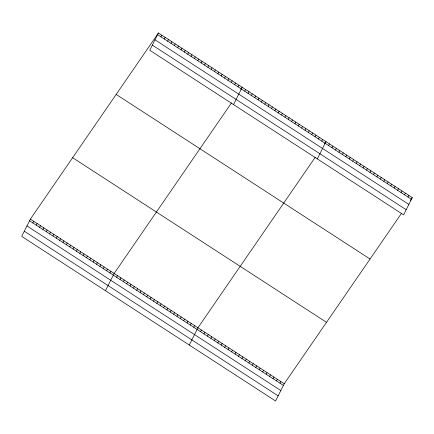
<?xml version="1.0" encoding="UTF-8"?>
<svg xmlns="http://www.w3.org/2000/svg" width="434" height="434" viewBox="0 0 434 434"><rect width="100%" height="100%" fill="white"/><g stroke="black" fill="none" stroke-linecap="round" stroke-linejoin="round"><path stroke-width="0.65" d="M158.421 33L149.746 50.252L403.625 214.868L412.3 197.616L158.421 33L30.375 219.132L21.7 236.384L275.579 401L284.254 383.748L401.569 213.219M32.886 222.973L33.727 221.302M36.239 225.148L37.08 223.477M39.592 227.318L40.433 225.653M42.939 229.494L43.78 227.823M46.292 231.669L47.132 229.998M49.644 233.839L50.485 232.168M52.997 236.015L53.832 234.344M56.344 238.185L57.185 236.514M160.933 36.847L161.773 35.176M59.697 240.36L60.538 238.689M164.285 39.017L165.126 37.346M63.049 242.53L63.89 240.859M167.638 41.192L168.479 39.521M66.397 244.705L67.237 243.035M170.991 43.362L171.826 41.691M69.749 246.875L70.59 245.205M174.338 45.537L175.179 43.867M73.102 249.051L73.943 247.38M177.69 47.707L178.531 46.037M76.455 251.221L77.295 249.55M181.043 49.883L181.884 48.212M79.802 253.396L80.643 251.725M184.39 52.053L185.231 50.382M83.154 255.566L83.995 253.901M187.743 54.228L188.584 52.557M86.507 257.742L87.348 256.071M191.096 56.398L191.936 54.727M89.86 259.917L90.695 258.246M194.448 58.574L195.284 56.903M93.207 262.087L94.048 260.416M197.796 60.744L198.636 59.078M96.56 264.263L97.4 262.592M201.148 62.919L201.989 61.248M99.912 266.433L100.753 264.762M204.501 65.095L205.342 63.424M103.259 268.608L104.1 266.937M207.853 67.265L208.689 65.594M106.612 270.778L107.453 269.107M211.201 69.44L212.042 67.769M109.965 272.953L110.806 271.283M214.553 71.61L215.394 69.939M105.478 290.704L114.158 273.453L231.468 102.923M217.906 73.785L218.747 72.115M116.665 277.299L117.505 275.628M221.253 75.955L222.094 74.285M120.017 279.469L120.858 277.803M224.606 78.131L225.447 76.46M123.37 281.644L124.211 279.973M227.958 80.301L228.799 78.63M126.723 283.82L127.558 282.149M231.311 82.476L232.147 80.805M130.07 285.99L130.911 284.319M234.658 84.646L235.499 82.981M133.422 288.165L134.263 286.494M238.011 86.822L238.852 85.151M136.775 290.335L137.616 288.664M233.525 104.578L242.205 87.326L240.859 89.274M140.122 292.511L140.963 290.84M244.716 91.167L245.552 89.496M143.475 294.681L144.316 293.01M248.064 93.343L248.904 91.672M146.828 296.856L147.668 295.185M251.416 95.513L252.257 93.842M150.18 299.026L151.021 297.355M254.769 97.688L255.61 96.017M153.528 301.201L154.368 299.531M258.116 99.858L258.957 98.187M156.88 303.371L157.721 301.701M261.469 102.033L262.31 100.362M160.233 305.547L161.074 303.876M264.821 104.203L265.662 102.532M163.585 307.717L164.421 306.051M268.174 106.379L269.009 104.708M166.933 309.892L167.774 308.221M271.521 108.549L272.362 106.883M170.285 312.068L171.126 310.397M274.874 110.724L275.715 109.053M173.638 314.238L174.479 312.567M278.227 112.9L279.067 111.229M176.985 316.413L177.826 314.742M281.579 115.07L282.415 113.399M180.338 318.583L181.179 316.912M284.926 117.245L285.767 115.574M183.691 320.759L184.531 319.088M288.279 119.415L289.12 117.744M187.043 322.929L187.884 321.258M291.632 121.591L292.473 119.92M190.39 325.104L191.231 323.433M294.979 123.761L295.82 122.09M193.743 327.274L194.584 325.603M298.332 125.936L299.172 124.265M189.257 345.03L197.937 327.779L315.252 157.249M301.684 128.106L302.525 126.435M200.546 331.69L201.387 330.019M305.037 130.281L305.872 128.61M204.002 333.925L204.843 332.254M308.384 132.451L309.225 130.78M207.452 336.166L208.293 334.495M311.737 134.627L312.578 132.956M210.908 338.406L211.749 336.735M315.089 136.797L315.93 135.131M214.358 340.641L215.199 338.97M318.442 138.972L319.278 137.301M217.814 342.882L218.649 341.211M321.789 141.148L322.63 139.477M221.264 345.122L222.105 343.451M317.303 158.898L325.983 141.647L324.643 143.6M224.714 347.357L225.555 345.686M328.592 145.558L329.433 143.887M228.17 349.598L229.011 347.927M332.048 147.793L332.889 146.128M231.62 351.838L232.461 350.167M335.498 150.034L336.339 148.363M235.076 354.073L235.917 352.403M338.954 152.274L339.795 150.603M238.526 356.314L239.367 354.643M342.404 154.509L343.245 152.844M241.982 358.555L242.823 356.884M345.86 156.75L346.701 155.079M245.432 360.79L246.273 359.124M349.31 158.99L350.151 157.32M248.888 363.03L249.724 361.359M352.766 161.231L353.601 159.56M252.338 365.271L253.179 363.6M356.216 163.466L357.057 161.795M255.789 367.506L256.63 365.84M359.667 165.707L360.508 164.036M259.244 369.746L260.085 368.075M363.122 167.947L363.963 166.276M262.695 371.987L263.536 370.316M366.573 170.182L367.414 168.511M266.151 374.222L266.991 372.556M370.028 172.423L370.869 170.752M269.601 376.462L270.442 374.792M373.479 174.663L374.32 172.992M273.057 378.703L273.897 377.032M376.934 176.898L377.775 175.227M276.507 380.944L277.348 379.273M380.385 179.139L381.226 177.468M279.963 383.179L280.798 381.508M383.84 181.379L384.676 179.709M387.291 183.615L388.132 181.944M390.741 185.855L391.582 184.184M394.197 188.096L395.038 186.425M397.647 190.331L398.488 188.66M401.103 192.571L401.944 190.9M404.553 194.812L405.394 193.141M408.009 197.047L408.85 195.376M410.287 200.541L412.3 197.616M157.585 34.671L411.459 199.287M154.998 39.814L408.871 204.43M152.334 45.109L406.208 209.725M116.166 94.422L370.045 259.038M72.63 157.71L326.509 322.326M30.375 219.132L284.254 383.748M29.534 220.803L283.413 385.419M26.951 225.946L280.825 390.562M24.288 231.241L278.161 395.857"/></g></svg>
